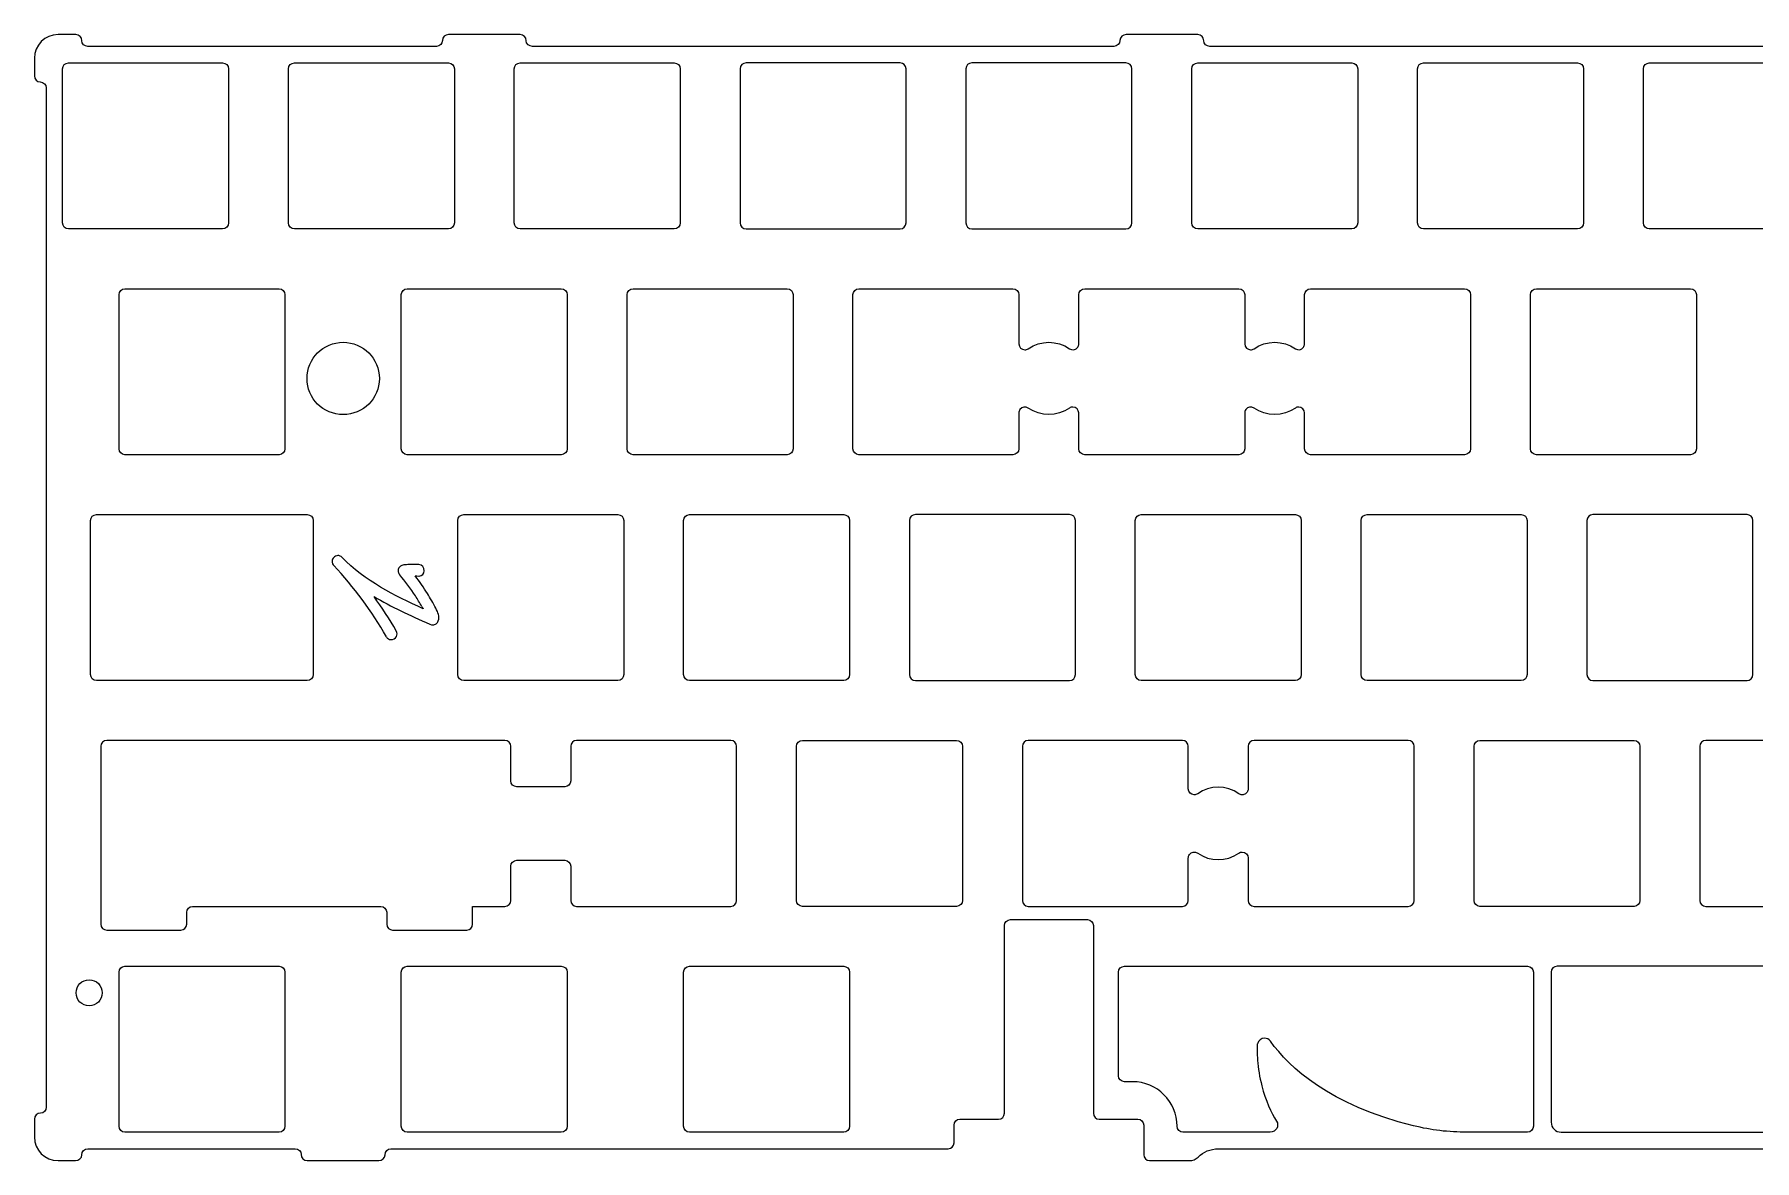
# Model space of a CAD drawing. Header units: millimetres. Extents: x -69 to 217, y -100 to -5.
# Drawn here: x -68.8 to 76.3, y -100 to -5 of the extents above; entities that cross this region are included whole.
import ezdxf

# ---------------------------------------------------------------- set-up
doc = ezdxf.new("R2010")
doc.units = ezdxf.units.MM
doc.header["$MEASUREMENT"] = 0
doc.layers.add('Layer 1', color=7, linetype='Continuous', lineweight=0)

# ---------------------------------------------------------------- blocks, each defined once
blk = doc.blocks.new('Block_1')
at = {"layer": 'Layer 1', "color": 18, "lineweight": 25, "true_color": 0x000000}
for points, knots in [([(31.1, -83.64), (31.1, -83.64), (27.62, -83.64), (27.62, -83.64), (27.62, -83.64), (23.18, -83.64), (23.18, -83.64), (22.91, -83.64), (22.68, -83.87), (22.68, -84.14), (22.68, -84.14), (22.68, -92.88), (22.68, -92.88), (22.68, -93.16), (22.91, -93.38), (23.18, -93.38), (23.18, -93.38), (23.86, -93.38), (23.86, -93.38), (25.94, -93.38), (27.62, -95.07), (27.62, -97.14), (27.62, -97.14), (27.62, -97.14), (27.62, -97.14), (27.62, -97.42), (27.85, -97.64), (28.12, -97.64), (28.12, -97.64), (35.48, -97.64), (35.48, -97.64), (35.97, -97.64), (36.27, -97.11), (36.01, -96.7), (35.58, -96.01), (35.07, -94.92), (34.77, -93.73), (34.58, -93), (34.47, -92.23), (34.42, -91.58), (34.42, -91.57), (34.42, -91.57), (34.42, -91.56), (34.4, -91.31), (34.38, -91), (34.38, -90.61), (34.38, -90.6), (34.38, -90.59), (34.38, -90.58), (34.38, -90.57), (34.38, -90.56), (34.38, -90.55), (34.38, -90.49), (34.38, -90.43), (34.38, -90.39), (34.38, -90.38), (34.38, -90.37), (34.38, -90.37), (34.38, -90.36), (34.38, -90.34), (34.38, -90.33), (34.38, -90.32), (34.38, -90.32), (34.38, -90.32), (34.38, -90.31), (34.38, -90.31), (34.38, -90.31), (34.38, -90.3), (34.38, -90.29), (34.38, -90.29), (34.38, -90.28), (34.38, -90.27), (34.39, -90.27), (34.39, -90.26), (34.39, -90.26), (34.39, -90.26), (34.39, -90.23), (34.39, -90.21), (34.4, -90.18), (34.46, -89.93), (34.74, -89.71), (35.02, -89.71), (35.2, -89.72), (35.37, -89.8), (35.47, -89.93), (35.48, -89.94), (35.49, -89.95), (35.5, -89.97), (37.13, -92.2), (40.43, -95.34), (47.57, -97.1), (49.04, -97.47), (50.55, -97.64), (52.06, -97.64), (52.06, -97.64), (57.18, -97.64), (57.18, -97.64), (57.45, -97.64), (57.68, -97.42), (57.68, -97.14), (57.68, -97.14), (57.68, -84.14), (57.68, -84.14), (57.68, -83.87), (57.45, -83.64), (57.18, -83.64), (57.18, -83.64), (31.1, -83.64), (31.1, -83.64)], [0, 0, 0, 0, 1, 1, 1, 2, 2, 2, 3, 3, 3, 4, 4, 4, 5, 5, 5, 6, 6, 6, 7, 7, 7, 8, 8, 8, 9, 9, 9, 10, 10, 10, 11, 11, 11, 12, 12, 12, 13, 13, 13, 14, 14, 14, 15, 15, 15, 16, 16, 16, 17, 17, 17, 18, 18, 18, 19, 19, 19, 20, 20, 20, 21, 21, 21, 22, 22, 22, 23, 23, 23, 24, 24, 24, 25, 25, 25, 26, 26, 26, 27, 27, 27, 28, 28, 28, 29, 29, 29, 30, 30, 30, 31, 31, 31, 32, 32, 32, 33, 33, 33, 34, 34, 34, 35, 35, 35, 36, 36, 36, 36]), ([(59.68, -83.64), (59.68, -83.64), (88.24, -83.64), (88.24, -83.64), (88.51, -83.64), (88.74, -83.87), (88.74, -84.14), (88.74, -84.14), (88.74, -97.14), (88.74, -97.14), (88.74, -97.42), (88.51, -97.64), (88.24, -97.64), (88.24, -97.64), (60.03, -97.64), (60.03, -97.64), (59.56, -97.64), (59.18, -97.26), (59.18, -96.8), (59.18, -96.8), (59.18, -84.14), (59.18, -84.14), (59.18, -83.87), (59.4, -83.64), (59.68, -83.64)], [0, 0, 0, 0, 1, 1, 1, 2, 2, 2, 3, 3, 3, 4, 4, 4, 5, 5, 5, 6, 6, 6, 7, 7, 7, 8, 8, 8, 8]), ([(125.23, -84.14), (125.23, -83.87), (125.01, -83.64), (124.73, -83.64), (124.73, -83.64), (120.3, -83.64), (120.3, -83.64), (120.3, -83.64), (116.82, -83.64), (116.82, -83.64), (116.82, -83.64), (90.74, -83.64), (90.74, -83.64), (90.46, -83.64), (90.24, -83.87), (90.24, -84.14), (90.24, -84.14), (90.24, -97.14), (90.24, -97.14), (90.24, -97.42), (90.46, -97.64), (90.74, -97.64), (90.74, -97.64), (95.86, -97.64), (95.86, -97.64), (97.37, -97.64), (98.88, -97.47), (100.35, -97.1), (107.49, -95.34), (110.78, -92.2), (112.41, -89.97), (112.42, -89.95), (112.43, -89.94), (112.44, -89.93), (112.55, -89.8), (112.71, -89.72), (112.89, -89.71), (113.18, -89.71), (113.46, -89.93), (113.52, -90.18), (113.52, -90.21), (113.53, -90.23), (113.53, -90.26), (113.53, -90.26), (113.53, -90.26), (113.53, -90.27), (113.53, -90.27), (113.53, -90.28), (113.53, -90.29), (113.53, -90.29), (113.53, -90.3), (113.53, -90.31), (113.53, -90.31), (113.53, -90.31), (113.53, -90.32), (113.53, -90.32), (113.53, -90.32), (113.53, -90.33), (113.53, -90.34), (113.53, -90.36), (113.54, -90.37), (113.54, -90.37), (113.54, -90.38), (113.54, -90.39), (113.54, -90.43), (113.54, -90.49), (113.54, -90.55), (113.54, -90.56), (113.54, -90.57), (113.54, -90.58), (113.54, -90.59), (113.54, -90.6), (113.54, -90.61), (113.53, -91), (113.52, -91.31), (113.5, -91.56), (113.5, -91.57), (113.5, -91.57), (113.5, -91.58), (113.45, -92.23), (113.34, -93), (113.15, -93.73), (112.85, -94.92), (112.34, -96.01), (111.9, -96.7), (111.64, -97.11), (111.95, -97.64), (112.43, -97.64), (112.43, -97.64), (119.8, -97.64), (119.8, -97.64), (120.07, -97.64), (120.3, -97.42), (120.3, -97.14), (120.3, -97.14), (120.3, -97.14), (120.3, -97.14), (120.3, -95.07), (121.98, -93.38), (124.05, -93.38), (124.05, -93.38), (124.73, -93.38), (124.73, -93.38), (125.01, -93.38), (125.23, -93.16), (125.23, -92.88), (125.23, -92.88), (125.23, -84.14), (125.23, -84.14)], [0, 0, 0, 0, 1, 1, 1, 2, 2, 2, 3, 3, 3, 4, 4, 4, 5, 5, 5, 6, 6, 6, 7, 7, 7, 8, 8, 8, 9, 9, 9, 10, 10, 10, 11, 11, 11, 12, 12, 12, 13, 13, 13, 14, 14, 14, 15, 15, 15, 16, 16, 16, 17, 17, 17, 18, 18, 18, 19, 19, 19, 20, 20, 20, 21, 21, 21, 22, 22, 22, 23, 23, 23, 24, 24, 24, 25, 25, 25, 26, 26, 26, 27, 27, 27, 28, 28, 28, 29, 29, 29, 30, 30, 30, 31, 31, 31, 32, 32, 32, 33, 33, 33, 34, 34, 34, 35, 35, 35, 36, 36, 36, 36])]:
    blk.add_open_spline(points, degree=3, knots=knots, dxfattribs=at)
blk = doc.blocks.new('Block_0')
at = {"layer": 'Layer 1', "color": 18, "lineweight": 25, "true_color": 0x000000}
blk.add_line((-36.35, -50.73), (-36.32, -50.73), dxfattribs=at)
for centre, radius in [((-42.72, -34.06), 3.05), ((-64.15, -85.88), 1.1)]:
    blk.add_circle(centre, radius, dxfattribs=at)
for points, knots in [([(181.26, -7.44), (181.26, -7.44), (181.26, -5.55), (181.26, -5.55), (181.26, -5.28), (181.03, -5.05), (180.76, -5.05), (180.76, -5.05), (175.72, -5.05), (175.72, -5.05), (175.44, -5.05), (175.19, -5.27), (175.2, -5.54), (175.21, -5.82), (174.98, -6.05), (174.7, -6.05), (174.7, -6.05), (125.64, -6.05), (125.64, -6.05), (125.36, -6.05), (125.11, -5.84), (125.12, -5.57), (125.13, -5.28), (124.9, -5.05), (124.62, -5.05), (124.62, -5.05), (118.57, -5.05), (118.57, -5.05), (118.29, -5.05), (118.04, -5.27), (118.05, -5.54), (118.06, -5.82), (117.83, -6.05), (117.55, -6.05), (117.55, -6.05), (30.39, -6.05), (30.39, -6.05), (30.11, -6.05), (29.86, -5.84), (29.87, -5.57), (29.88, -5.28), (29.65, -5.05), (29.37, -5.05), (29.37, -5.05), (23.32, -5.05), (23.32, -5.05), (23.04, -5.05), (22.79, -5.27), (22.8, -5.54), (22.8, -5.82), (22.58, -6.05), (22.3, -6.05), (22.3, -6.05), (-26.76, -6.05), (-26.76, -6.05), (-27.04, -6.05), (-27.29, -5.84), (-27.28, -5.57), (-27.27, -5.28), (-27.5, -5.05), (-27.78, -5.05), (-27.78, -5.05), (-33.83, -5.05), (-33.83, -5.05), (-34.11, -5.05), (-34.36, -5.27), (-34.35, -5.54), (-34.35, -5.82), (-34.57, -6.05), (-34.85, -6.05), (-34.85, -6.05), (-64.25, -6.05), (-64.25, -6.05), (-64.52, -6.05), (-64.77, -5.84), (-64.77, -5.57), (-64.76, -5.28), (-64.99, -5.05), (-65.27, -5.05), (-65.27, -5.05), (-66.77, -5.05), (-66.77, -5.05), (-67.87, -5.05), (-68.77, -5.95), (-68.77, -7.05), (-68.77, -7.05), (-68.77, -8.53), (-68.77, -8.53), (-68.77, -8.81), (-68.55, -9.06), (-68.28, -9.05), (-68, -9.05), (-67.77, -9.27), (-67.77, -9.55), (-67.77, -9.55), (-67.77, -95.52), (-67.77, -95.52), (-67.77, -95.79), (-67.98, -96.04), (-68.25, -96.04), (-68.54, -96.03), (-68.77, -96.26), (-68.77, -96.54), (-68.77, -96.54), (-68.77, -98.04), (-68.77, -98.04), (-68.77, -99.14), (-67.87, -100.04), (-66.77, -100.04), (-66.77, -100.04), (-65.29, -100.04), (-65.29, -100.04), (-65.01, -100.04), (-64.76, -99.82), (-64.77, -99.55), (-64.77, -99.27), (-64.55, -99.04), (-64.27, -99.04), (-64.27, -99.04), (-46.78, -99.04), (-46.78, -99.04), (-46.5, -99.04), (-46.25, -99.25), (-46.26, -99.52), (-46.27, -99.8), (-46.04, -100.04), (-45.76, -100.04), (-45.76, -100.04), (-39.71, -100.04), (-39.71, -100.04), (-39.43, -100.04), (-39.18, -99.82), (-39.19, -99.55), (-39.19, -99.27), (-38.97, -99.04), (-38.69, -99.04), (-38.69, -99.04), (8.31, -99.04), (8.31, -99.04), (8.58, -99.04), (8.81, -98.81), (8.81, -98.54), (8.81, -98.54), (8.81, -97.04), (8.81, -97.04), (8.81, -96.76), (9.03, -96.54), (9.31, -96.54), (9.31, -96.54), (12.56, -96.54), (12.56, -96.54), (12.83, -96.54), (13.06, -96.31), (13.06, -96.04), (13.06, -96.04), (13.06, -80.21), (13.06, -80.21), (13.06, -79.94), (13.28, -79.71), (13.56, -79.71), (13.56, -79.71), (20.06, -79.71), (20.06, -79.71), (20.33, -79.71), (20.56, -79.94), (20.56, -80.21), (20.56, -80.21), (20.56, -96.04), (20.56, -96.04), (20.56, -96.31), (20.78, -96.54), (21.06, -96.54), (21.06, -96.54), (24.31, -96.54), (24.31, -96.54), (24.58, -96.54), (24.81, -96.76), (24.81, -97.04), (24.81, -97.04), (24.81, -99.54), (24.81, -99.54), (24.81, -99.81), (25.03, -100.04), (25.31, -100.04), (25.31, -100.04), (28.68, -100.04), (28.68, -100.04), (28.94, -100.04), (29.2, -99.93), (29.39, -99.74), (29.39, -99.74), (29.39, -99.74), (29.39, -99.74), (29.84, -99.29), (30.45, -99.04), (31.09, -99.04), (31.09, -99.04), (116.82, -99.04), (116.82, -99.04), (117.46, -99.04), (118.08, -99.29), (118.53, -99.74), (118.53, -99.74), (118.53, -99.74), (118.53, -99.74), (118.72, -99.93), (118.97, -100.04), (119.24, -100.04), (119.24, -100.04), (122.61, -100.04), (122.61, -100.04), (122.88, -100.04), (123.11, -99.81), (123.11, -99.54), (123.11, -99.54), (123.11, -97.04), (123.11, -97.04), (123.11, -96.76), (123.33, -96.54), (123.61, -96.54), (123.61, -96.54), (126.86, -96.54), (126.86, -96.54), (127.13, -96.54), (127.36, -96.31), (127.36, -96.04), (127.36, -96.04), (127.36, -80.21), (127.36, -80.21), (127.36, -79.94), (127.58, -79.71), (127.86, -79.71), (127.86, -79.71), (134.36, -79.71), (134.36, -79.71), (134.63, -79.71), (134.86, -79.94), (134.86, -80.21), (134.86, -80.21), (134.86, -96.04), (134.86, -96.04), (134.86, -96.31), (135.08, -96.54), (135.36, -96.54), (135.36, -96.54), (138.61, -96.54), (138.61, -96.54), (138.88, -96.54), (139.11, -96.76), (139.11, -97.04), (139.11, -97.04), (139.11, -98.54), (139.11, -98.54), (139.11, -98.81), (139.33, -99.04), (139.61, -99.04), (139.61, -99.04), (186.58, -99.04), (186.58, -99.04), (186.86, -99.04), (187.11, -99.25), (187.1, -99.52), (187.1, -99.8), (187.32, -100.04), (187.6, -100.04), (187.6, -100.04), (193.66, -100.04), (193.66, -100.04), (193.93, -100.04), (194.18, -99.82), (194.17, -99.55), (194.17, -99.27), (194.39, -99.04), (194.67, -99.04), (194.67, -99.04), (212.16, -99.04), (212.16, -99.04), (212.44, -99.04), (212.69, -99.25), (212.68, -99.52), (212.68, -99.8), (212.9, -100.04), (213.18, -100.04), (213.18, -100.04), (214.68, -100.04), (214.68, -100.04), (215.79, -100.04), (216.68, -99.14), (216.68, -98.04), (216.68, -98.04), (216.68, -96.56), (216.68, -96.56), (216.68, -96.28), (216.47, -96.03), (216.2, -96.04), (215.91, -96.04), (215.68, -95.82), (215.68, -95.54), (215.68, -95.54), (215.68, -26.97), (215.68, -26.97), (215.68, -26.69), (215.92, -26.49), (216.21, -26.49), (216.48, -26.5), (216.68, -26.25), (216.68, -25.97), (216.68, -25.97), (216.68, -7.05), (216.68, -7.05), (216.68, -6.01), (215.89, -5.15), (214.85, -5.06), (214.57, -5.04), (214.33, -5.24), (214.31, -5.52), (214.31, -5.53), (214.31, -5.54), (214.31, -5.56), (214.31, -5.56), (214.31, -7.44), (214.31, -7.44)], [0, 0, 0, 0, 1, 1, 1, 2, 2, 2, 3, 3, 3, 4, 4, 4, 5, 5, 5, 6, 6, 6, 7, 7, 7, 8, 8, 8, 9, 9, 9, 10, 10, 10, 11, 11, 11, 12, 12, 12, 13, 13, 13, 14, 14, 14, 15, 15, 15, 16, 16, 16, 17, 17, 17, 18, 18, 18, 19, 19, 19, 20, 20, 20, 21, 21, 21, 22, 22, 22, 23, 23, 23, 24, 24, 24, 25, 25, 25, 26, 26, 26, 27, 27, 27, 28, 28, 28, 29, 29, 29, 30, 30, 30, 31, 31, 31, 32, 32, 32, 33, 33, 33, 34, 34, 34, 35, 35, 35, 36, 36, 36, 37, 37, 37, 38, 38, 38, 39, 39, 39, 40, 40, 40, 41, 41, 41, 42, 42, 42, 43, 43, 43, 44, 44, 44, 45, 45, 45, 46, 46, 46, 47, 47, 47, 48, 48, 48, 49, 49, 49, 50, 50, 50, 51, 51, 51, 52, 52, 52, 53, 53, 53, 54, 54, 54, 55, 55, 55, 56, 56, 56, 57, 57, 57, 58, 58, 58, 59, 59, 59, 60, 60, 60, 61, 61, 61, 62, 62, 62, 63, 63, 63, 64, 64, 64, 65, 65, 65, 66, 66, 66, 67, 67, 67, 68, 68, 68, 69, 69, 69, 70, 70, 70, 71, 71, 71, 72, 72, 72, 73, 73, 73, 74, 74, 74, 75, 75, 75, 76, 76, 76, 77, 77, 77, 78, 78, 78, 79, 79, 79, 80, 80, 80, 81, 81, 81, 82, 82, 82, 83, 83, 83, 84, 84, 84, 85, 85, 85, 86, 86, 86, 87, 87, 87, 88, 88, 88, 89, 89, 89, 90, 90, 90, 91, 91, 91, 92, 92, 92, 93, 93, 93, 94, 94, 94, 95, 95, 95, 96, 96, 96, 97, 97, 97, 98, 98, 98, 99, 99, 99, 100, 100, 100, 101, 101, 101, 102, 102, 102, 103, 103, 103, 104, 104, 104, 105, 105, 105, 106, 106, 106, 107, 107, 107, 107]), ([(-52.39, -7.94), (-52.39, -7.67), (-52.62, -7.44), (-52.89, -7.44), (-52.89, -7.44), (-65.89, -7.44), (-65.89, -7.44), (-66.17, -7.44), (-66.39, -7.67), (-66.39, -7.94), (-66.39, -7.94), (-66.39, -20.94), (-66.39, -20.94), (-66.39, -21.22), (-66.17, -21.44), (-65.89, -21.44), (-65.89, -21.44), (-52.89, -21.44), (-52.89, -21.44), (-52.62, -21.44), (-52.39, -21.22), (-52.39, -20.94), (-52.39, -20.94), (-52.39, -7.94), (-52.39, -7.94)], [0, 0, 0, 0, 1, 1, 1, 2, 2, 2, 3, 3, 3, 4, 4, 4, 5, 5, 5, 6, 6, 6, 7, 7, 7, 8, 8, 8, 8]), ([(-33.34, -7.94), (-33.34, -7.67), (-33.57, -7.44), (-33.84, -7.44), (-33.84, -7.44), (-46.84, -7.44), (-46.84, -7.44), (-47.12, -7.44), (-47.34, -7.67), (-47.34, -7.94), (-47.34, -7.94), (-47.34, -20.94), (-47.34, -20.94), (-47.34, -21.22), (-47.12, -21.44), (-46.84, -21.44), (-46.84, -21.44), (-33.84, -21.44), (-33.84, -21.44), (-33.57, -21.44), (-33.34, -21.22), (-33.34, -20.94), (-33.34, -20.94), (-33.34, -7.94), (-33.34, -7.94)], [0, 0, 0, 0, 1, 1, 1, 2, 2, 2, 3, 3, 3, 4, 4, 4, 5, 5, 5, 6, 6, 6, 7, 7, 7, 8, 8, 8, 8]), ([(-27.79, -21.44), (-27.79, -21.44), (-14.79, -21.44), (-14.79, -21.44), (-14.52, -21.44), (-14.29, -21.22), (-14.29, -20.94), (-14.29, -20.94), (-14.29, -7.94), (-14.29, -7.94), (-14.29, -7.67), (-14.52, -7.44), (-14.79, -7.44), (-14.79, -7.44), (-27.79, -7.44), (-27.79, -7.44), (-28.07, -7.44), (-28.29, -7.67), (-28.29, -7.94), (-28.29, -7.94), (-28.29, -20.94), (-28.29, -20.94), (-28.29, -21.22), (-28.07, -21.44), (-27.79, -21.44)], [0, 0, 0, 0, 1, 1, 1, 2, 2, 2, 3, 3, 3, 4, 4, 4, 5, 5, 5, 6, 6, 6, 7, 7, 7, 8, 8, 8, 8]), ([(4.76, -7.94), (4.76, -7.94), (4.76, -20.94), (4.76, -20.94), (4.76, -21.22), (4.53, -21.44), (4.26, -21.44), (4.26, -21.44), (-8.74, -21.44), (-8.74, -21.44), (-9.02, -21.44), (-9.24, -21.22), (-9.24, -20.94), (-9.24, -20.94), (-9.24, -7.94), (-9.24, -7.94), (-9.24, -7.67), (-9.02, -7.44), (-8.74, -7.44), (-8.74, -7.44), (4.26, -7.44), (4.26, -7.44), (4.53, -7.44), (4.76, -7.67), (4.76, -7.94)], [0, 0, 0, 0, 1, 1, 1, 2, 2, 2, 3, 3, 3, 4, 4, 4, 5, 5, 5, 6, 6, 6, 7, 7, 7, 8, 8, 8, 8]), ([(9.81, -20.94), (9.81, -20.94), (9.81, -7.94), (9.81, -7.94), (9.81, -7.67), (10.03, -7.44), (10.31, -7.44), (10.31, -7.44), (23.31, -7.44), (23.31, -7.44), (23.58, -7.44), (23.81, -7.67), (23.81, -7.94), (23.81, -7.94), (23.81, -20.94), (23.81, -20.94), (23.81, -21.22), (23.58, -21.44), (23.31, -21.44), (23.31, -21.44), (10.31, -21.44), (10.31, -21.44), (10.03, -21.44), (9.81, -21.22), (9.81, -20.94)], [0, 0, 0, 0, 1, 1, 1, 2, 2, 2, 3, 3, 3, 4, 4, 4, 5, 5, 5, 6, 6, 6, 7, 7, 7, 8, 8, 8, 8]), ([(42.86, -7.94), (42.86, -7.67), (42.63, -7.44), (42.36, -7.44), (42.36, -7.44), (29.36, -7.44), (29.36, -7.44), (29.08, -7.44), (28.86, -7.67), (28.86, -7.94), (28.86, -7.94), (28.86, -20.94), (28.86, -20.94), (28.86, -21.22), (29.08, -21.44), (29.36, -21.44), (29.36, -21.44), (42.36, -21.44), (42.36, -21.44), (42.63, -21.44), (42.86, -21.22), (42.86, -20.94), (42.86, -20.94), (42.86, -7.94), (42.86, -7.94)], [0, 0, 0, 0, 1, 1, 1, 2, 2, 2, 3, 3, 3, 4, 4, 4, 5, 5, 5, 6, 6, 6, 7, 7, 7, 8, 8, 8, 8]), ([(48.41, -21.44), (48.41, -21.44), (61.41, -21.44), (61.41, -21.44), (61.68, -21.44), (61.91, -21.22), (61.91, -20.94), (61.91, -20.94), (61.91, -7.94), (61.91, -7.94), (61.91, -7.67), (61.68, -7.44), (61.41, -7.44), (61.41, -7.44), (48.41, -7.44), (48.41, -7.44), (48.13, -7.44), (47.91, -7.67), (47.91, -7.94), (47.91, -7.94), (47.91, -20.94), (47.91, -20.94), (47.91, -21.22), (48.13, -21.44), (48.41, -21.44)], [0, 0, 0, 0, 1, 1, 1, 2, 2, 2, 3, 3, 3, 4, 4, 4, 5, 5, 5, 6, 6, 6, 7, 7, 7, 8, 8, 8, 8]), ([(67.46, -7.44), (67.18, -7.44), (66.96, -7.67), (66.96, -7.94), (66.96, -7.94), (66.96, -20.94), (66.96, -20.94), (66.96, -21.22), (67.18, -21.44), (67.46, -21.44), (67.46, -21.44), (80.46, -21.44), (80.46, -21.44), (80.73, -21.44), (80.96, -21.22), (80.96, -20.94), (80.96, -20.94), (80.96, -7.94), (80.96, -7.94), (80.96, -7.67), (80.73, -7.44), (80.46, -7.44), (80.46, -7.44), (67.46, -7.44), (67.46, -7.44)], [0, 0, 0, 0, 1, 1, 1, 2, 2, 2, 3, 3, 3, 4, 4, 4, 5, 5, 5, 6, 6, 6, 7, 7, 7, 8, 8, 8, 8]), ([(-47.63, -26.99), (-47.63, -26.72), (-47.85, -26.49), (-48.13, -26.49), (-48.13, -26.49), (-61.13, -26.49), (-61.13, -26.49), (-61.41, -26.49), (-61.63, -26.72), (-61.63, -26.99), (-61.63, -26.99), (-61.63, -39.99), (-61.63, -39.99), (-61.63, -40.27), (-61.41, -40.49), (-61.13, -40.49), (-61.13, -40.49), (-48.13, -40.49), (-48.13, -40.49), (-47.85, -40.49), (-47.63, -40.27), (-47.63, -39.99), (-47.63, -39.99), (-47.63, -26.99), (-47.63, -26.99)], [0, 0, 0, 0, 1, 1, 1, 2, 2, 2, 3, 3, 3, 4, 4, 4, 5, 5, 5, 6, 6, 6, 7, 7, 7, 8, 8, 8, 8]), ([(-37.32, -26.49), (-37.59, -26.49), (-37.82, -26.72), (-37.82, -26.99), (-37.82, -26.99), (-37.82, -39.99), (-37.82, -39.99), (-37.82, -40.27), (-37.59, -40.49), (-37.32, -40.49), (-37.32, -40.49), (-24.32, -40.49), (-24.32, -40.49), (-24.04, -40.49), (-23.82, -40.27), (-23.82, -39.99), (-23.82, -39.99), (-23.82, -26.99), (-23.82, -26.99), (-23.82, -26.72), (-24.04, -26.49), (-24.32, -26.49), (-24.32, -26.49), (-37.32, -26.49), (-37.32, -26.49)], [0, 0, 0, 0, 1, 1, 1, 2, 2, 2, 3, 3, 3, 4, 4, 4, 5, 5, 5, 6, 6, 6, 7, 7, 7, 8, 8, 8, 8]), ([(-4.77, -39.99), (-4.77, -39.99), (-4.77, -26.99), (-4.77, -26.99), (-4.77, -26.72), (-4.99, -26.49), (-5.27, -26.49), (-5.27, -26.49), (-18.27, -26.49), (-18.27, -26.49), (-18.54, -26.49), (-18.77, -26.72), (-18.77, -26.99), (-18.77, -26.99), (-18.77, -39.99), (-18.77, -39.99), (-18.77, -40.27), (-18.54, -40.49), (-18.27, -40.49), (-18.27, -40.49), (-5.27, -40.49), (-5.27, -40.49), (-4.99, -40.49), (-4.77, -40.27), (-4.77, -39.99)], [0, 0, 0, 0, 1, 1, 1, 2, 2, 2, 3, 3, 3, 4, 4, 4, 5, 5, 5, 6, 6, 6, 7, 7, 7, 8, 8, 8, 8]), ([(51.88, -26.49), (51.88, -26.49), (38.88, -26.49), (38.88, -26.49), (38.61, -26.49), (38.38, -26.72), (38.38, -26.99), (38.38, -26.99), (38.38, -31.14), (38.38, -31.14), (38.38, -31.24), (38.35, -31.34), (38.29, -31.43), (38.14, -31.65), (37.82, -31.71), (37.6, -31.55), (36.55, -30.83), (35.16, -30.83), (34.12, -31.55), (34.03, -31.61), (33.94, -31.64), (33.83, -31.64), (33.56, -31.64), (33.33, -31.42), (33.33, -31.14), (33.33, -31.14), (33.33, -26.99), (33.33, -26.99), (33.33, -26.72), (33.11, -26.49), (32.83, -26.49), (32.83, -26.49), (32.83, -26.49), (32.83, -26.49), (32.83, -26.49), (19.83, -26.49), (19.83, -26.49), (19.83, -26.49), (19.83, -26.49), (19.83, -26.49), (19.56, -26.49), (19.33, -26.72), (19.33, -26.99), (19.33, -26.99), (19.33, -31.14), (19.33, -31.14), (19.33, -31.24), (19.3, -31.34), (19.24, -31.43), (19.09, -31.65), (18.77, -31.71), (18.55, -31.55), (17.5, -30.83), (16.11, -30.83), (15.07, -31.55), (14.98, -31.61), (14.89, -31.64), (14.78, -31.64), (14.51, -31.64), (14.28, -31.42), (14.28, -31.14), (14.28, -31.14), (14.28, -26.99), (14.28, -26.99), (14.28, -26.72), (14.06, -26.49), (13.78, -26.49), (13.78, -26.49), (13.78, -26.49), (13.78, -26.49), (13.78, -26.49), (0.78, -26.49), (0.78, -26.49), (0.78, -26.49), (0.78, -26.49), (0.78, -26.49), (0.51, -26.49), (0.28, -26.72), (0.28, -26.99), (0.28, -26.99), (0.28, -39.99), (0.28, -39.99), (0.28, -40.27), (0.51, -40.49), (0.78, -40.49), (0.78, -40.49), (0.78, -40.49), (0.78, -40.49), (0.78, -40.49), (13.78, -40.49), (13.78, -40.49), (13.78, -40.49), (13.78, -40.49), (13.78, -40.49), (14.06, -40.49), (14.28, -40.27), (14.28, -39.99), (14.28, -39.99), (14.28, -36.97), (14.28, -36.97), (14.28, -36.87), (14.31, -36.77), (14.37, -36.69), (14.53, -36.46), (14.84, -36.4), (15.07, -36.56), (16.11, -37.29), (17.5, -37.29), (18.55, -36.56), (18.63, -36.5), (18.73, -36.47), (18.83, -36.47), (19.11, -36.47), (19.33, -36.7), (19.33, -36.97), (19.33, -36.97), (19.33, -39.99), (19.33, -39.99), (19.33, -40.27), (19.56, -40.49), (19.83, -40.49), (19.83, -40.49), (19.83, -40.49), (19.83, -40.49), (19.83, -40.49), (32.83, -40.49), (32.83, -40.49), (32.83, -40.49), (32.83, -40.49), (32.83, -40.49), (33.11, -40.49), (33.33, -40.27), (33.33, -39.99), (33.33, -39.99), (33.33, -36.97), (33.33, -36.97), (33.33, -36.87), (33.36, -36.77), (33.42, -36.69), (33.58, -36.46), (33.89, -36.4), (34.12, -36.56), (35.16, -37.29), (36.55, -37.29), (37.6, -36.56), (37.68, -36.5), (37.78, -36.47), (37.88, -36.47), (38.16, -36.47), (38.38, -36.7), (38.38, -36.97), (38.38, -36.97), (38.38, -39.99), (38.38, -39.99), (38.38, -40.27), (38.61, -40.49), (38.88, -40.49), (38.88, -40.49), (51.88, -40.49), (51.88, -40.49), (52.16, -40.49), (52.38, -40.27), (52.38, -39.99), (52.38, -39.99), (52.38, -26.99), (52.38, -26.99), (52.38, -26.72), (52.16, -26.49), (51.88, -26.49)], [0, 0, 0, 0, 1, 1, 1, 2, 2, 2, 3, 3, 3, 4, 4, 4, 5, 5, 5, 6, 6, 6, 7, 7, 7, 8, 8, 8, 9, 9, 9, 10, 10, 10, 11, 11, 11, 12, 12, 12, 13, 13, 13, 14, 14, 14, 15, 15, 15, 16, 16, 16, 17, 17, 17, 18, 18, 18, 19, 19, 19, 20, 20, 20, 21, 21, 21, 22, 22, 22, 23, 23, 23, 24, 24, 24, 25, 25, 25, 26, 26, 26, 27, 27, 27, 28, 28, 28, 29, 29, 29, 30, 30, 30, 31, 31, 31, 32, 32, 32, 33, 33, 33, 34, 34, 34, 35, 35, 35, 36, 36, 36, 37, 37, 37, 38, 38, 38, 39, 39, 39, 40, 40, 40, 41, 41, 41, 42, 42, 42, 43, 43, 43, 44, 44, 44, 45, 45, 45, 46, 46, 46, 47, 47, 47, 48, 48, 48, 49, 49, 49, 50, 50, 50, 51, 51, 51, 52, 52, 52, 53, 53, 53, 54, 54, 54, 55, 55, 55, 56, 56, 56, 56]), ([(57.43, -39.99), (57.43, -40.27), (57.66, -40.49), (57.93, -40.49), (57.93, -40.49), (70.93, -40.49), (70.93, -40.49), (71.21, -40.49), (71.43, -40.27), (71.43, -39.99), (71.43, -39.99), (71.43, -26.99), (71.43, -26.99), (71.43, -26.72), (71.21, -26.49), (70.93, -26.49), (70.93, -26.49), (57.93, -26.49), (57.93, -26.49), (57.66, -26.49), (57.43, -26.72), (57.43, -26.99), (57.43, -26.99), (57.43, -39.99), (57.43, -39.99)], [0, 0, 0, 0, 1, 1, 1, 2, 2, 2, 3, 3, 3, 4, 4, 4, 5, 5, 5, 6, 6, 6, 7, 7, 7, 8, 8, 8, 8]), ([(-45.25, -59.04), (-45.25, -59.04), (-45.25, -46.04), (-45.25, -46.04), (-45.25, -45.77), (-45.47, -45.54), (-45.75, -45.54), (-45.75, -45.54), (-63.53, -45.54), (-63.53, -45.54), (-63.8, -45.54), (-64.03, -45.77), (-64.03, -46.04), (-64.03, -46.04), (-64.03, -59.04), (-64.03, -59.04), (-64.03, -59.32), (-63.8, -59.54), (-63.53, -59.54), (-63.53, -59.54), (-45.75, -59.54), (-45.75, -59.54), (-45.47, -59.54), (-45.25, -59.32), (-45.25, -59.04)], [0, 0, 0, 0, 1, 1, 1, 2, 2, 2, 3, 3, 3, 4, 4, 4, 5, 5, 5, 6, 6, 6, 7, 7, 7, 8, 8, 8, 8]), ([(-33.05, -46.04), (-33.05, -46.04), (-33.05, -59.04), (-33.05, -59.04), (-33.05, -59.32), (-32.83, -59.54), (-32.55, -59.54), (-32.55, -59.54), (-19.55, -59.54), (-19.55, -59.54), (-19.28, -59.54), (-19.05, -59.32), (-19.05, -59.04), (-19.05, -59.04), (-19.05, -46.04), (-19.05, -46.04), (-19.05, -45.77), (-19.28, -45.54), (-19.55, -45.54), (-19.55, -45.54), (-32.55, -45.54), (-32.55, -45.54), (-32.83, -45.54), (-33.05, -45.77), (-33.05, -46.04)], [0, 0, 0, 0, 1, 1, 1, 2, 2, 2, 3, 3, 3, 4, 4, 4, 5, 5, 5, 6, 6, 6, 7, 7, 7, 8, 8, 8, 8]), ([(-0.5, -59.54), (-0.23, -59.54), (0, -59.32), (0, -59.04), (0, -59.04), (0, -46.04), (0, -46.04), (0, -45.77), (-0.23, -45.54), (-0.5, -45.54), (-0.5, -45.54), (-13.5, -45.54), (-13.5, -45.54), (-13.78, -45.54), (-14, -45.77), (-14, -46.04), (-14, -46.04), (-14, -59.04), (-14, -59.04), (-14, -59.32), (-13.78, -59.54), (-13.5, -59.54), (-13.5, -59.54), (-0.5, -59.54), (-0.5, -59.54)], [0, 0, 0, 0, 1, 1, 1, 2, 2, 2, 3, 3, 3, 4, 4, 4, 5, 5, 5, 6, 6, 6, 7, 7, 7, 8, 8, 8, 8]), ([(18.55, -59.54), (18.55, -59.54), (5.55, -59.54), (5.55, -59.54), (5.27, -59.54), (5.05, -59.32), (5.05, -59.04), (5.05, -59.04), (5.05, -46.04), (5.05, -46.04), (5.05, -45.77), (5.27, -45.54), (5.55, -45.54), (5.55, -45.54), (18.55, -45.54), (18.55, -45.54), (18.82, -45.54), (19.05, -45.77), (19.05, -46.04), (19.05, -46.04), (19.05, -59.04), (19.05, -59.04), (19.05, -59.32), (18.82, -59.54), (18.55, -59.54)], [0, 0, 0, 0, 1, 1, 1, 2, 2, 2, 3, 3, 3, 4, 4, 4, 5, 5, 5, 6, 6, 6, 7, 7, 7, 8, 8, 8, 8]), ([(24.1, -59.04), (24.1, -59.32), (24.32, -59.54), (24.6, -59.54), (24.6, -59.54), (37.6, -59.54), (37.6, -59.54), (37.87, -59.54), (38.1, -59.32), (38.1, -59.04), (38.1, -59.04), (38.1, -46.04), (38.1, -46.04), (38.1, -45.77), (37.87, -45.54), (37.6, -45.54), (37.6, -45.54), (24.6, -45.54), (24.6, -45.54), (24.32, -45.54), (24.1, -45.77), (24.1, -46.04), (24.1, -46.04), (24.1, -59.04), (24.1, -59.04)], [0, 0, 0, 0, 1, 1, 1, 2, 2, 2, 3, 3, 3, 4, 4, 4, 5, 5, 5, 6, 6, 6, 7, 7, 7, 8, 8, 8, 8]), ([(43.15, -59.04), (43.15, -59.32), (43.37, -59.54), (43.65, -59.54), (43.65, -59.54), (56.65, -59.54), (56.65, -59.54), (56.92, -59.54), (57.15, -59.32), (57.15, -59.04), (57.15, -59.04), (57.15, -46.04), (57.15, -46.04), (57.15, -45.77), (56.92, -45.54), (56.65, -45.54), (56.65, -45.54), (43.65, -45.54), (43.65, -45.54), (43.37, -45.54), (43.15, -45.77), (43.15, -46.04), (43.15, -46.04), (43.15, -59.04), (43.15, -59.04)], [0, 0, 0, 0, 1, 1, 1, 2, 2, 2, 3, 3, 3, 4, 4, 4, 5, 5, 5, 6, 6, 6, 7, 7, 7, 8, 8, 8, 8]), ([(62.7, -45.54), (62.7, -45.54), (75.7, -45.54), (75.7, -45.54), (75.97, -45.54), (76.2, -45.77), (76.2, -46.04), (76.2, -46.04), (76.2, -59.04), (76.2, -59.04), (76.2, -59.32), (75.97, -59.54), (75.7, -59.54), (75.7, -59.54), (62.7, -59.54), (62.7, -59.54), (62.42, -59.54), (62.2, -59.32), (62.2, -59.04), (62.2, -59.04), (62.2, -46.04), (62.2, -46.04), (62.2, -45.77), (62.42, -45.54), (62.7, -45.54)], [0, 0, 0, 0, 1, 1, 1, 2, 2, 2, 3, 3, 3, 4, 4, 4, 5, 5, 5, 6, 6, 6, 7, 7, 7, 8, 8, 8, 8]), ([(-43.62, -49.31), (-43.64, -49.36), (-43.65, -49.4), (-43.65, -49.45), (-43.66, -49.49), (-43.66, -49.54), (-43.65, -49.58), (-43.64, -49.63), (-43.63, -49.67), (-43.61, -49.71), (-43.58, -49.75), (-43.56, -49.79), (-43.52, -49.83)], [0, 0, 0, 0, 1, 1, 1, 2, 2, 2, 3, 3, 3, 4, 4, 4, 4]), ([(-42.84, -49.14), (-42.85, -49.13), (-42.88, -49.11), (-42.9, -49.09), (-42.98, -49.03), (-43.08, -49), (-43.16, -49), (-43.17, -49), (-43.17, -49), (-43.17, -49), (-43.24, -49), (-43.3, -49.02), (-43.36, -49.05), (-43.47, -49.1), (-43.56, -49.19), (-43.62, -49.31)], [0, 0, 0, 0, 1, 1, 1, 2, 2, 2, 3, 3, 3, 4, 4, 4, 5, 5, 5, 5]), ([(-38.05, -50.1), (-38.07, -50.15), (-38.08, -50.19), (-38.08, -50.23), (-38.08, -50.28), (-38.08, -50.32), (-38.07, -50.37), (-38.07, -50.41), (-38.05, -50.46), (-38.03, -50.5), (-38.01, -50.54), (-37.98, -50.58), (-37.95, -50.62)], [0, 0, 0, 0, 1, 1, 1, 2, 2, 2, 3, 3, 3, 4, 4, 4, 4]), ([(-37.61, -49.79), (-37.66, -49.8), (-37.71, -49.81), (-37.76, -49.83), (-37.8, -49.84), (-37.84, -49.86), (-37.88, -49.89), (-37.92, -49.92), (-37.95, -49.95), (-37.98, -49.99), (-38.01, -50.02), (-38.03, -50.06), (-38.05, -50.1)], [0, 0, 0, 0, 1, 1, 1, 2, 2, 2, 3, 3, 3, 4, 4, 4, 4]), ([(-36.35, -49.76), (-36.47, -49.75), (-36.65, -49.75), (-36.76, -49.75), (-36.79, -49.75), (-36.82, -49.75), (-36.84, -49.75), (-36.93, -49.75), (-37.03, -49.75), (-37.14, -49.76), (-37.29, -49.76), (-37.45, -49.77), (-37.61, -49.79)], [0, 0, 0, 0, 1, 1, 1, 2, 2, 2, 3, 3, 3, 4, 4, 4, 4]), ([(-36.09, -53.3), (-36.07, -53.33), (-36.05, -53.36), (-36.04, -53.39), (-36.02, -53.4), (-36.01, -53.42), (-35.98, -53.48)], [0, 0, 0, 0, 1, 1, 1, 2, 2, 2, 2]), ([(-35.16, -54.85), (-35.11, -54.85), (-35.06, -54.84), (-35.01, -54.82), (-34.96, -54.81), (-34.92, -54.79), (-34.88, -54.76), (-34.84, -54.73), (-34.8, -54.69), (-34.77, -54.65), (-34.74, -54.6), (-34.72, -54.55), (-34.7, -54.5)], [0, 0, 0, 0, 1, 1, 1, 2, 2, 2, 3, 3, 3, 4, 4, 4, 4]), ([(-28.58, -68), (-28.58, -68.28), (-28.36, -68.5), (-28.08, -68.5), (-28.08, -68.5), (-24.03, -68.5), (-24.03, -68.5), (-23.75, -68.5), (-23.53, -68.28), (-23.53, -68), (-23.53, -68), (-23.53, -65.09), (-23.53, -65.09), (-23.53, -64.82), (-23.31, -64.59), (-23.03, -64.59), (-23.03, -64.59), (-10.03, -64.59), (-10.03, -64.59), (-9.75, -64.59), (-9.53, -64.82), (-9.53, -65.09), (-9.53, -65.09), (-9.53, -78.09), (-9.53, -78.09), (-9.53, -78.37), (-9.75, -78.59), (-10.03, -78.59), (-10.03, -78.59), (-23.03, -78.59), (-23.03, -78.59), (-23.31, -78.59), (-23.53, -78.37), (-23.53, -78.09), (-23.53, -78.09), (-23.53, -75.2), (-23.53, -75.2), (-23.53, -74.93), (-23.75, -74.7), (-24.03, -74.7), (-24.03, -74.7), (-28.08, -74.7), (-28.08, -74.7), (-28.36, -74.7), (-28.58, -74.93), (-28.58, -75.2), (-28.58, -75.2), (-28.58, -78.09), (-28.58, -78.09), (-28.58, -78.37), (-28.8, -78.59), (-29.08, -78.59), (-29.08, -78.59), (-31.8, -78.59), (-31.8, -78.59), (-31.8, -78.59), (-31.8, -80.09), (-31.8, -80.09), (-31.8, -80.37), (-32.02, -80.59), (-32.3, -80.59), (-32.3, -80.59), (-38.55, -80.59), (-38.55, -80.59), (-38.82, -80.59), (-39.05, -80.37), (-39.05, -80.09), (-39.05, -80.09), (-39.05, -79.09), (-39.05, -79.09), (-39.05, -78.82), (-39.27, -78.6), (-39.54, -78.59), (-39.54, -78.59), (-42.08, -78.59), (-42.08, -78.59), (-42.08, -78.59), (-42.08, -78.59), (-42.09, -78.59), (-42.09, -78.59), (-55.42, -78.59), (-55.42, -78.59), (-55.7, -78.59), (-55.92, -78.82), (-55.92, -79.09), (-55.92, -79.09), (-55.92, -80.09), (-55.92, -80.09), (-55.92, -80.37), (-56.15, -80.59), (-56.42, -80.59), (-56.42, -80.59), (-62.67, -80.59), (-62.67, -80.59), (-62.95, -80.59), (-63.17, -80.37), (-63.17, -80.09), (-63.17, -80.09), (-63.17, -65.09), (-63.17, -65.09), (-63.17, -64.82), (-62.95, -64.59), (-62.67, -64.59), (-62.67, -64.59), (-29.08, -64.59), (-29.08, -64.59), (-28.8, -64.59), (-28.58, -64.82), (-28.58, -65.09), (-28.58, -65.09), (-28.58, -68), (-28.58, -68)], [0, 0, 0, 0, 1, 1, 1, 2, 2, 2, 3, 3, 3, 4, 4, 4, 5, 5, 5, 6, 6, 6, 7, 7, 7, 8, 8, 8, 9, 9, 9, 10, 10, 10, 11, 11, 11, 12, 12, 12, 13, 13, 13, 14, 14, 14, 15, 15, 15, 16, 16, 16, 17, 17, 17, 18, 18, 18, 19, 19, 19, 20, 20, 20, 21, 21, 21, 22, 22, 22, 23, 23, 23, 24, 24, 24, 25, 25, 25, 26, 26, 26, 27, 27, 27, 28, 28, 28, 29, 29, 29, 30, 30, 30, 31, 31, 31, 32, 32, 32, 33, 33, 33, 34, 34, 34, 35, 35, 35, 36, 36, 36, 37, 37, 37, 37]), ([(-3.98, -64.59), (-4.26, -64.59), (-4.48, -64.82), (-4.48, -65.09), (-4.48, -65.09), (-4.48, -78.09), (-4.48, -78.09), (-4.48, -78.37), (-4.26, -78.59), (-3.98, -78.59), (-3.98, -78.59), (9.02, -78.59), (9.02, -78.59), (9.3, -78.59), (9.52, -78.37), (9.52, -78.09), (9.52, -78.09), (9.52, -65.09), (9.52, -65.09), (9.52, -64.82), (9.3, -64.59), (9.02, -64.59), (9.02, -64.59), (-3.98, -64.59), (-3.98, -64.59)], [0, 0, 0, 0, 1, 1, 1, 2, 2, 2, 3, 3, 3, 4, 4, 4, 5, 5, 5, 6, 6, 6, 7, 7, 7, 8, 8, 8, 8]), ([(29.36, -74.1), (29.13, -73.94), (28.82, -74), (28.66, -74.22), (28.6, -74.31), (28.57, -74.41), (28.57, -74.51), (28.57, -74.51), (28.57, -78.09), (28.57, -78.09), (28.57, -78.37), (28.35, -78.59), (28.07, -78.59), (28.07, -78.59), (15.07, -78.59), (15.07, -78.59), (14.79, -78.59), (14.57, -78.37), (14.57, -78.09), (14.57, -78.09), (14.57, -65.09), (14.57, -65.09), (14.57, -64.82), (14.79, -64.59), (15.07, -64.59), (15.07, -64.59), (28.07, -64.59), (28.07, -64.59), (28.35, -64.59), (28.57, -64.82), (28.57, -65.09), (28.57, -65.09), (28.57, -68.68), (28.57, -68.68), (28.57, -68.95), (28.79, -69.18), (29.07, -69.18), (29.17, -69.18), (29.27, -69.15), (29.36, -69.09), (30.4, -68.36), (31.79, -68.36), (32.84, -69.09), (33.06, -69.25), (33.37, -69.19), (33.53, -68.96), (33.59, -68.88), (33.62, -68.78), (33.62, -68.68), (33.62, -68.68), (33.62, -65.09), (33.62, -65.09), (33.62, -64.82), (33.84, -64.59), (34.12, -64.59), (34.12, -64.59), (47.12, -64.59), (47.12, -64.59), (47.4, -64.59), (47.62, -64.82), (47.62, -65.09), (47.62, -65.09), (47.62, -78.09), (47.62, -78.09), (47.62, -78.37), (47.4, -78.59), (47.12, -78.59), (47.12, -78.59), (34.12, -78.59), (34.12, -78.59), (33.84, -78.59), (33.62, -78.37), (33.62, -78.09), (33.62, -78.09), (33.62, -74.51), (33.62, -74.51), (33.62, -74.23), (33.4, -74.01), (33.12, -74.01), (33.02, -74.01), (32.92, -74.04), (32.84, -74.1), (31.79, -74.83), (30.4, -74.83), (29.36, -74.1)], [0, 0, 0, 0, 1, 1, 1, 2, 2, 2, 3, 3, 3, 4, 4, 4, 5, 5, 5, 6, 6, 6, 7, 7, 7, 8, 8, 8, 9, 9, 9, 10, 10, 10, 11, 11, 11, 12, 12, 12, 13, 13, 13, 14, 14, 14, 15, 15, 15, 16, 16, 16, 17, 17, 17, 18, 18, 18, 19, 19, 19, 20, 20, 20, 21, 21, 21, 22, 22, 22, 23, 23, 23, 24, 24, 24, 25, 25, 25, 26, 26, 26, 27, 27, 27, 28, 28, 28, 28]), ([(66.17, -64.59), (66.17, -64.59), (53.17, -64.59), (53.17, -64.59), (52.89, -64.59), (52.67, -64.82), (52.67, -65.09), (52.67, -65.09), (52.67, -78.09), (52.67, -78.09), (52.67, -78.37), (52.89, -78.59), (53.17, -78.59), (53.17, -78.59), (66.17, -78.59), (66.17, -78.59), (66.45, -78.59), (66.67, -78.37), (66.67, -78.09), (66.67, -78.09), (66.67, -65.09), (66.67, -65.09), (66.67, -64.82), (66.45, -64.59), (66.17, -64.59)], [0, 0, 0, 0, 1, 1, 1, 2, 2, 2, 3, 3, 3, 4, 4, 4, 5, 5, 5, 6, 6, 6, 7, 7, 7, 8, 8, 8, 8]), ([(71.72, -78.09), (71.72, -78.09), (71.72, -65.09), (71.72, -65.09), (71.72, -64.82), (71.94, -64.59), (72.22, -64.59), (72.22, -64.59), (85.22, -64.59), (85.22, -64.59), (85.5, -64.59), (85.72, -64.82), (85.72, -65.09), (85.72, -65.09), (85.72, -78.09), (85.72, -78.09), (85.72, -78.37), (85.5, -78.59), (85.22, -78.59), (85.22, -78.59), (72.22, -78.59), (72.22, -78.59), (71.94, -78.59), (71.72, -78.37), (71.72, -78.09)], [0, 0, 0, 0, 1, 1, 1, 2, 2, 2, 3, 3, 3, 4, 4, 4, 5, 5, 5, 6, 6, 6, 7, 7, 7, 8, 8, 8, 8]), ([(-61.13, -83.64), (-61.41, -83.64), (-61.63, -83.87), (-61.63, -84.14), (-61.63, -84.14), (-61.63, -97.14), (-61.63, -97.14), (-61.63, -97.42), (-61.41, -97.64), (-61.13, -97.64), (-61.13, -97.64), (-48.13, -97.64), (-48.13, -97.64), (-47.85, -97.64), (-47.63, -97.42), (-47.63, -97.14), (-47.63, -97.14), (-47.63, -84.14), (-47.63, -84.14), (-47.63, -83.87), (-47.85, -83.64), (-48.13, -83.64), (-48.13, -83.64), (-61.13, -83.64), (-61.13, -83.64)], [0, 0, 0, 0, 1, 1, 1, 2, 2, 2, 3, 3, 3, 4, 4, 4, 5, 5, 5, 6, 6, 6, 7, 7, 7, 8, 8, 8, 8]), ([(-24.32, -83.64), (-24.32, -83.64), (-37.32, -83.64), (-37.32, -83.64), (-37.59, -83.64), (-37.82, -83.87), (-37.82, -84.14), (-37.82, -84.14), (-37.82, -97.14), (-37.82, -97.14), (-37.82, -97.42), (-37.59, -97.64), (-37.32, -97.64), (-37.32, -97.64), (-24.32, -97.64), (-24.32, -97.64), (-24.04, -97.64), (-23.82, -97.42), (-23.82, -97.14), (-23.82, -97.14), (-23.82, -84.14), (-23.82, -84.14), (-23.82, -83.87), (-24.04, -83.64), (-24.32, -83.64)], [0, 0, 0, 0, 1, 1, 1, 2, 2, 2, 3, 3, 3, 4, 4, 4, 5, 5, 5, 6, 6, 6, 7, 7, 7, 8, 8, 8, 8]), ([(-14, -84.14), (-14, -84.14), (-14, -97.14), (-14, -97.14), (-14, -97.42), (-13.78, -97.64), (-13.5, -97.64), (-13.5, -97.64), (-0.5, -97.64), (-0.5, -97.64), (-0.23, -97.64), (0, -97.42), (0, -97.14), (0, -97.14), (0, -84.14), (0, -84.14), (0, -83.87), (-0.23, -83.64), (-0.5, -83.64), (-0.5, -83.64), (-13.5, -83.64), (-13.5, -83.64), (-13.78, -83.64), (-14, -83.87), (-14, -84.14)], [0, 0, 0, 0, 1, 1, 1, 2, 2, 2, 3, 3, 3, 4, 4, 4, 5, 5, 5, 6, 6, 6, 7, 7, 7, 8, 8, 8, 8])]:
    blk.add_open_spline(points, degree=3, knots=knots, dxfattribs=at)
for points in [[(-35.98, -53.48), (-38.38, -52.39), (-40.87, -51.15), (-42.84, -49.14)], [(-39.07, -55.85), (-40.32, -53.68), (-41.82, -51.65), (-43.52, -49.83)], [(-36.63, -52.4), (-37.03, -51.79), (-37.47, -51.19), (-37.95, -50.62)], [(-35.62, -52.19), (-35.92, -51.7), (-36.27, -51.2), (-36.64, -50.72)], [(-36.64, -50.72), (-36.54, -50.72), (-36.45, -50.72), (-36.35, -50.73)], [(-35.88, -50.28), (-35.88, -50.03), (-36.03, -49.77), (-36.35, -49.76)], [(-36.32, -50.73), (-36.03, -50.73), (-35.89, -50.5), (-35.88, -50.28)], [(-34.9, -53.45), (-35.13, -53.02), (-35.37, -52.59), (-35.62, -52.19)], [(-38.24, -55.36), (-38.81, -54.37), (-39.44, -53.39), (-40.12, -52.45)], [(-40.12, -52.45), (-38.66, -53.32), (-37.12, -54.03), (-35.41, -54.79)], [(-36.09, -53.3), (-36.26, -53), (-36.44, -52.7), (-36.63, -52.4)], [(-34.7, -54.5), (-34.56, -54.13), (-34.73, -53.79), (-34.9, -53.45)], [(-35.41, -54.79), (-35.32, -54.83), (-35.24, -54.85), (-35.16, -54.85)], [(-39.07, -55.85), (-38.99, -56.01), (-38.85, -56.09), (-38.68, -56.09)], [(-38.68, -56.09), (-38.5, -56.09), (-38.32, -55.98), (-38.23, -55.83)], [(-38.23, -55.83), (-38.14, -55.68), (-38.15, -55.52), (-38.24, -55.36)]]:
    blk.add_open_spline(points, degree=3, dxfattribs=at)
at = {"layer": 'Layer 1'}
blk.add_blockref('Block_1', (0, 0), dxfattribs=at)

msp = doc.modelspace()

# ---------------------------------------------------------------- block references
at = {"layer": 'Layer 1'}
msp.add_blockref('Block_0', (0, 0), dxfattribs=at)

doc.saveas('drawing.dxf')
